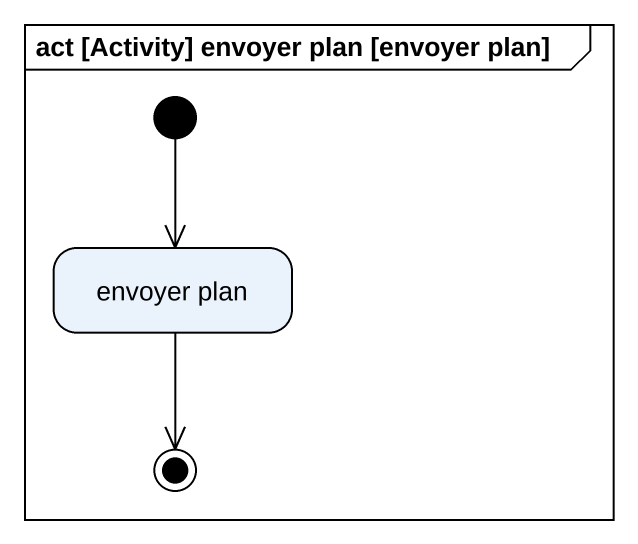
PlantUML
@startuml
mainframe act [Activity] envoyer plan [envoyer plan]
hide empty description
state "envoyer plan" as envoyer_plan
[*] --> envoyer_plan
envoyer_plan --> [*]
@enduml
